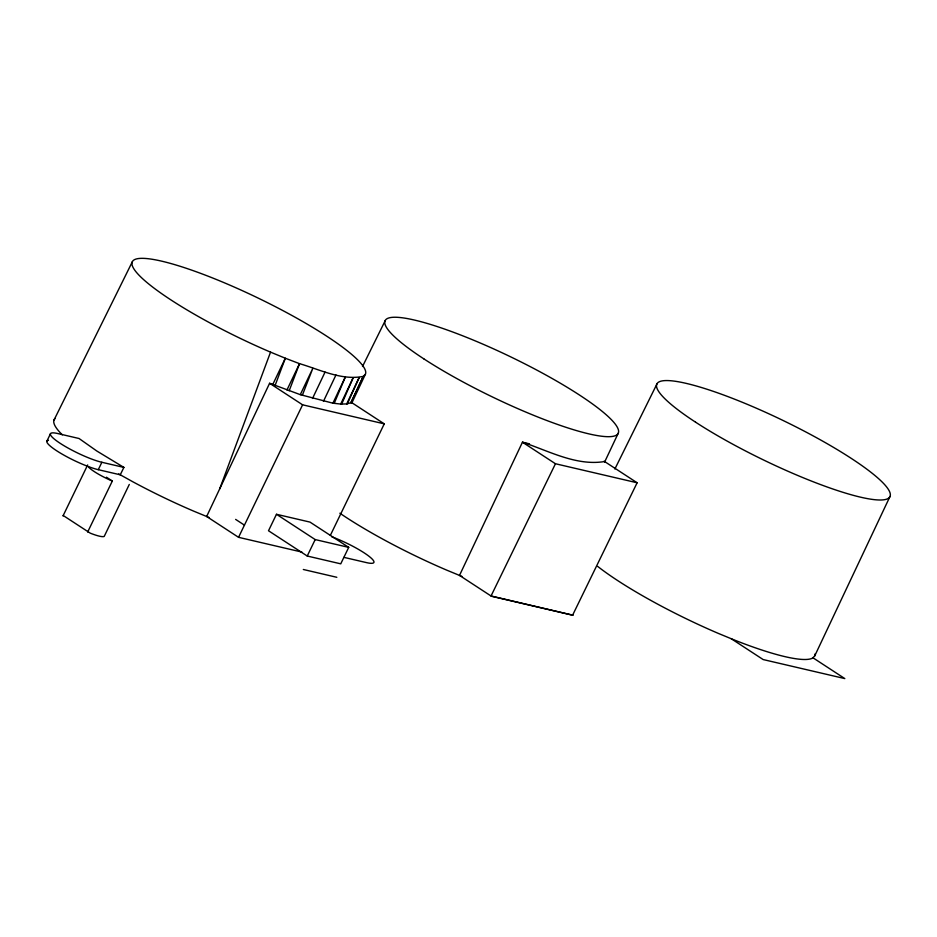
<?xml version="1.0" encoding="UTF-8"?>
<svg xmlns="http://www.w3.org/2000/svg" width="937" height="937" viewBox="0 0 937 937"><rect width="100%" height="100%" fill="white"/><g stroke="black" fill="none" stroke-linecap="round" stroke-linejoin="round"><path stroke-width="1.41" d="M219.703 488.868L270.535 352.136A129.4 22.02 25.8 0 1 132.527 266.249A129.4 22.02 25.8 0 1 247.427 293.012A129.4 22.02 25.8 0 1 365.407 374.238L351.715 403.226M275.103 385.482L285.34 358.239L270.535 352.136M289.17 390.788L299.524 363.661C319.985 369.611 341.548 380.703 363.263 376.393L365.407 374.238M302.335 395.285L312.841 368.3L300.285 394.653L269.598 383.28L206.644 516.486L238.548 537.323L301.913 552.08M334.216 403.343L345.402 376.826L332.916 403.191L300.285 394.653M129.294 484.441L104.218 536.409A23.191 3.947 25.8 0 1 90.245 533.153L63.201 515.502M341.7 404.046L353.179 377.693L340.705 404.07L332.916 403.191M347.393 403.742L359.164 377.552L346.702 403.929L340.705 404.07M351.164 402.406L363.263 376.393L350.813 402.769L346.702 403.929M604.576 462.152L618.268 433.152M597.654 566.381A131.016 22.301 25.8 0 0 718.667 633.541L733.659 639.725A131.016 22.301 25.8 0 0 812.555 658.114L814.721 655.923L889.998 496.469M323.464 401.305L335.973 374.941M312.525 398.448L325.057 372.083M286.945 390.003L299.524 363.661L285.34 358.239L272.726 384.58M46.885 441.151L50.469 433.749M63.002 515.959L87.668 464.939M98.291 469.683L101.864 462.281L123.895 467.411L120.264 474.801L98.291 469.683A32.654 5.552 25.8 0 1 61.303 453.637A32.654 5.552 25.8 0 1 48.466 440.32M87.656 532.052L112.323 481.032L106.455 477.202M238.548 537.323L302.604 404.819L384.264 423.852L330.363 535.355M276.474 514.284L268.509 530.752L307.242 556.028L340.752 563.84L348.705 547.372L309.983 522.096L276.474 514.284L315.195 539.571L348.705 547.372M307.242 556.028L315.195 539.571M572.694 615.012L637.125 482.778L555.454 463.745L491.035 595.991L573.069 615.269L491.41 596.237L459.505 575.412L522.459 442.205L529.499 443.845M54.077 419.917L132.281 261.88M362.514 366.508L385.142 320.794M614.871 469.015L656.872 384.111M350.813 402.769L351.258 402.313L384.264 423.852M343.926 557.363L366.472 562.61A32.654 5.552 25.8 0 0 368.054 555.559A32.654 5.552 25.8 0 0 331.698 536.76M303.319 569.485L336.828 577.297M461.918 576.407L446.926 570.223A131.016 22.301 25.8 0 1 339.862 513.207M209.056 517.482L194.064 511.297A131.016 22.301 25.8 0 1 132.972 481.852L118.73 473.946M112.323 481.032L109.547 479.838A23.191 3.947 25.8 0 1 88.476 467.024M123.895 467.411L96.827 451.025L79.048 438.504L57.895 433.573A32.654 5.552 25.8 0 0 60.214 443.342A32.654 5.552 25.8 0 0 101.864 462.281M637.125 482.778L604.119 461.227L603.674 461.683C575.658 465.9 548.45 450.779 522.459 442.205L555.454 463.745M812.906 657.751L844.811 678.587L763.151 659.554L731.247 638.729M269.598 383.28L302.604 404.819M235.632 519.391L244.44 525.142M815.049 653.921A131.016 22.301 25.8 0 1 814.721 655.923M62.322 434.838A131.016 22.301 25.8 0 1 55.295 418.347M695.523 422.142A129.4 22.02 25.8 0 0 887.854 498.636A129.4 22.02 25.8 0 0 736.939 400.111A129.4 22.02 25.8 0 0 695.523 422.142M423.782 358.824A129.4 22.02 25.8 0 0 616.124 435.318A129.4 22.02 25.8 0 0 465.197 336.793A129.4 22.02 25.8 0 0 423.782 358.824"/></g></svg>
